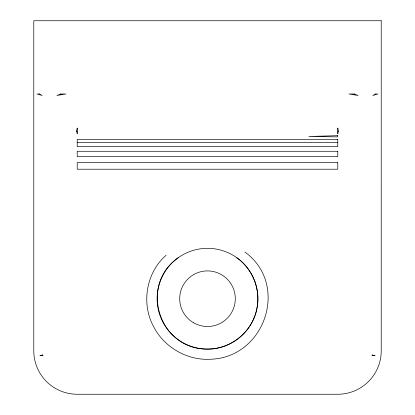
<?xml version="1.0" encoding="UTF-8"?>
<svg xmlns="http://www.w3.org/2000/svg" width="415" height="415" viewBox="0 0 415 415"><rect width="100%" height="100%" fill="white"/><g stroke="black" fill="none" stroke-linecap="round" stroke-linejoin="round"><path stroke-width="0.62" d="M39.534 94.625L39.596 94.003L37.085 94.003L42.18 95.476L39.596 94.003M76.713 131.099L77.211 128.012L77.211 133.76L76.713 131.099L77.211 131.192M338.287 131.099L337.789 133.76L337.789 128.012L338.287 131.099L337.789 131.192M166.119 255.282C146.064 272.567 141.033 303.744 153.69 326.818C164.387 347.599 187.803 360.858 211.131 359.208C265.278 357.154 289.514 284.259 244.866 252.035M353.699 94.62L354.41 94.003L358.093 95.476L349.031 94.003L354.41 94.003M178.18 257.746C138.662 285.178 159.153 349.762 207.5 349.082C230.989 349.425 252.906 331.341 256.963 308.195C260.75 289.322 252.574 268.801 236.82 257.741M375.404 94.003L372.82 95.476L377.915 94.003L375.404 94.003L375.466 94.625M60.59 94.003L56.907 95.476L65.969 94.003L60.59 94.003L61.301 94.62M77.211 142.682L337.789 142.682M157.42 304.174A50.381 50.381 0 0 1 207.5 248.326A50.381 50.381 0 0 1 257.58 304.174M257.513 304.776A50.381 50.381 0 0 1 157.487 304.776M372.245 354.96L371.954 355.318L375.082 355.728L372.245 354.96M42.755 354.96L39.918 355.728L43.051 355.318L42.755 354.96M337.789 135.674L308.838 136.483L337.789 136.898L337.789 135.674M381.219 20.75L33.781 20.75L33.781 350.82A43.43 43.43 0 0 0 77.211 394.25L337.789 394.25A43.43 43.43 0 0 0 381.224 350.82L381.219 20.75M337.789 139.435L77.211 139.435L77.211 146.63L337.789 146.63L337.789 139.435M337.789 151.273L77.211 151.273L77.211 156.59L337.789 156.59L337.789 151.273M337.789 162.576L77.211 162.576L77.211 169.211L337.789 169.211L337.789 162.576M193.603 322.777A27.795 27.795 0 0 0 235.295 298.701A27.795 27.795 0 0 0 193.603 274.631A27.795 27.795 0 0 0 193.603 322.777"/></g></svg>
